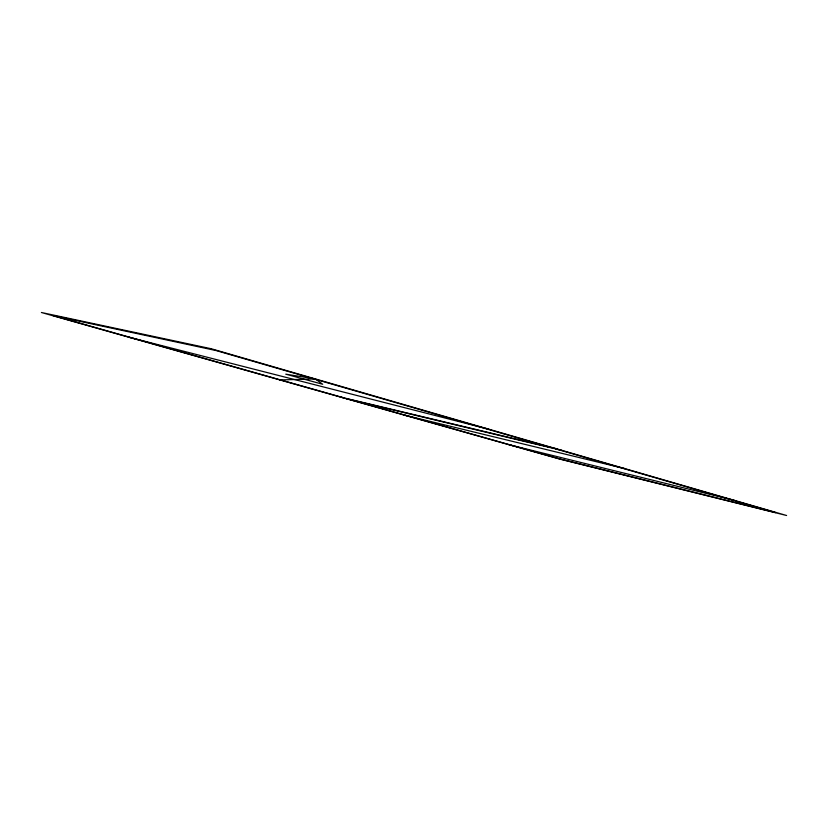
<?xml version="1.0" encoding="UTF-8"?>
<svg xmlns="http://www.w3.org/2000/svg" width="828" height="828" viewBox="0 0 828 828"><rect width="100%" height="100%" fill="white"/><g stroke="black" fill="none" stroke-linecap="round" stroke-linejoin="round"><path stroke-width="1.24" d="M279.895 379.938L315.292 378.913L322.713 384.264L285.753 374.163L315.292 378.913M624.674 468.576L404.312 415.118M340.267 397.005L555.516 448.528M346.228 398.692L562.015 450.411M509.003 444.719L734.488 500.402M128.423 337.099L488.893 429.225M344.251 397.957L52.899 315.54L216.17 350.575L549.181 447.016M350.223 399.655L559.956 458.981L775.701 512.615L555.671 448.89M211.181 348.733L41.4 312.498L560.018 459.147L786.6 515.502L211.181 348.733"/></g></svg>
